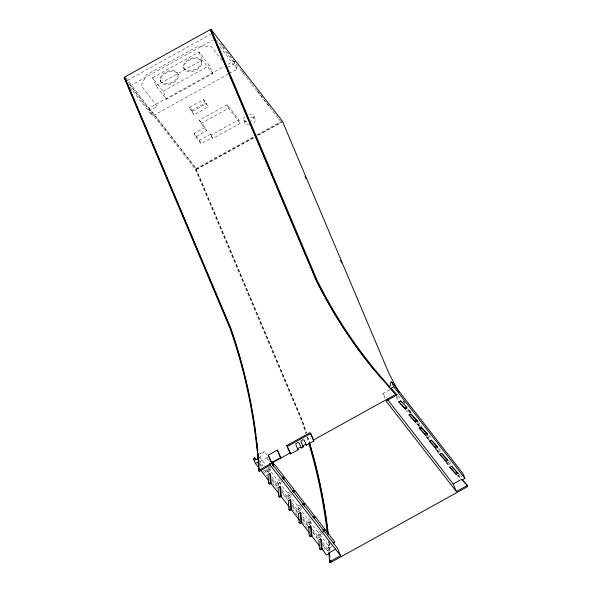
<?xml version="1.0" encoding="UTF-8"?>
<svg xmlns="http://www.w3.org/2000/svg" width="592" height="592" viewBox="0 0 592 592"><rect width="100%" height="100%" fill="white"/><g stroke="black" fill="none" stroke-linecap="round" stroke-linejoin="round"><path stroke-width="0.44" stroke-dasharray="2.96 2.22" d="M457.949 475.154L460.347 477.862L461.464 477.241L461.508 475.724M259.296 458.171L264.321 451.259L267.081 454.811M270.685 467.465L267.665 471.609L267.369 468.479M266.008 469.486L268.487 472.668L270.995 469.212M271.787 476.915L277.84 484.707L280.356 481.252M281.681 481.614L278.662 485.758L278.218 481.067L280.379 479.868M291.064 493.691L288.052 497.835L287.608 493.143L278.218 481.067M281.977 490.021L288.866 498.893L291.886 494.749M301.195 506.722L298.183 510.866L297.739 506.175L288.422 494.194L289.865 493.395M292.152 503.119L298.997 511.925L302.016 507.781M310.911 520.56L308.402 524.016L307.958 519.317L298.553 507.226L300.714 506.027M309.72 524.379L312.236 520.923M321.597 532.963L318.577 537.107L318.133 532.408L308.772 520.375L310.215 519.576M312.524 529.315L319.399 538.165L322.418 534.021M331.668 545.928L328.656 550.072L328.212 545.373L318.955 533.466L321.116 532.267M127.65 80.297L210.893 34.166M130.033 85.944L213.283 39.819M152.566 77.767L199.008 52.029L209.479 65.505L212.854 73.482L166.411 99.219L155.933 85.751L152.566 77.767L163.037 91.242L166.411 99.219M155.933 85.751L202.383 60.014L212.854 73.482M163.037 91.242L209.479 65.505M228.297 74.007L152.322 116.106L148.955 108.129L224.116 66.474M228.157 64.239L233.818 61.102L239.486 68.398M227.506 67.473L234.795 63.433L216.768 40.241M229.104 73.556L237.185 69.079L233.818 61.102M189.544 107.315L203.544 99.56L206.601 103.489L208.081 106.997L194.08 114.752L191.024 110.815L189.544 107.315L192.6 111.252L194.08 114.752M191.024 110.815L205.024 103.06L208.081 106.997M192.6 111.252L206.601 103.489M206.593 130.825L200.954 123.565L199.474 120.065L227.084 104.762L238.768 119.799L240.248 123.299L212.639 138.602L210.463 134.206L199.489 140.289L194.139 133.4L205.113 127.317L206.593 130.825L195.612 136.9L194.139 133.4M200.954 123.565L228.564 108.269L240.248 123.299M210.463 134.206L211.159 135.094L238.768 119.799M195.612 136.9L200.969 143.789L211.943 137.707M126.044 78.248L196.211 168.513L253.598 136.715M256.832 134.924L281.074 121.493L281.452 122.389L257.209 135.82M128.701 83.664L195.338 169.386L196.248 169.408L302.105 420.009A808.731 617.974 -37.9 0 1 306.552 433.218M196.248 169.408L254.419 137.174M257.638 135.39L282.029 121.871M148.955 108.129L196.596 169.408L256.403 136.271M259.281 454.057L264.321 451.259M260.095 461.531L267.036 457.683L268.738 459.873M384.97 398.505L382.861 393.502L390.572 389.233M268.487 472.668L268.043 467.969L270.196 466.77M277.84 484.707L277.396 480.008L279.557 478.81M287.608 493.143L289.769 491.945M297.739 506.175L299.9 504.976M307.958 519.317L309.394 518.518M318.133 532.408L320.294 531.216M328.212 545.373L330.366 544.174M323.565 546.52L325.822 549.42L328.064 551.167L329.071 550.604L328.146 540.792M456.824 474.962L459.991 478.588M447.123 462.53L450.098 466.059M445.894 462.174L449.343 466.259M446.183 462.544L449.054 465.948M220.527 43.593L222.222 45.784M222.792 46.509L224.486 48.692M226.751 51.608L235.239 62.523M242.032 71.262L243.726 73.445M257.875 91.642L269.19 106.205M240.056 69.123L249.128 80.801M249.691 81.526L251.393 83.716M251.963 84.449L256.499 90.287M257.069 91.013L278.048 118.008M278.617 118.74L280.319 120.923M219.721 46.613L237.185 69.079M221.97 60.354L211.455 46.827L197.543 46.516L146.372 74.866L141.185 85.766L157.235 106.412L149.939 110.452L127.968 82.192M199.474 120.065L205.113 127.317M398.216 395.878L401.036 399.511M408.376 408.954L411.203 412.587M417.982 421.304L421.933 426.388M428.712 435.105L431.531 438.739M438.872 448.181L441.699 451.814M449.039 461.264L452.429 465.623M458.637 473.607L461.464 477.241M396.536 395.767L399.356 399.4M407.829 410.3L410.086 413.201M417.427 422.651L420.253 426.284M427.594 435.727L429.851 438.628M438.324 449.528L440.581 452.436M447.922 461.878L450.749 465.512M458.09 474.954L460.347 477.862M396.152 397.313L398.416 400.214M405.757 409.664L409.146 414.023M416.487 423.465L418.744 426.373M426.085 435.816L428.911 439.449M382.861 393.502L386.265 397.883M129.789 87.12L152.322 116.106M259.496 456.98L265.564 464.787M268.043 467.969L277.396 480.008M258.837 460.258L263.255 465.934M302.867 516.905L309.216 525.067L308.772 520.375M322.662 542.361L329.071 550.604M259.733 463.262L262.552 466.896M264.816 469.796L267.073 472.705M272.157 479.246L277.803 486.506M281.755 491.597L287.971 499.581M292.485 505.398L297.569 511.932M302.653 518.474L308.299 525.74M312.813 531.549L318.466 538.816M322.418 543.9L328.064 551.167M259.747 464.424L261.442 466.607M264.269 470.24L267.088 473.874M272.172 480.408L277.256 486.95M282.902 494.209L287.423 500.025M292.5 506.56L297.584 513.101M302.667 519.635L307.751 526.177M312.835 532.711L317.919 539.253M262.959 470.958L266.911 476.049M272.564 483.309L276.516 488.4M292.33 508.735L297.406 515.277M302.49 521.811L307.574 528.353M323.387 548.695L324.512 550.146M249.343 114.234A5.461 3.456 -22.9 0 1 253.99 116.143L255.3 119.251A5.461 3.456 -22.9 0 1 252.325 123.854M243.712 119.776L245.029 122.884M227.084 104.762L228.564 108.269M199.008 52.029L202.383 60.014M201.236 61.102A9.42 5.957 -22.9 0 1 189.24 70.833A9.42 5.957 -22.9 0 1 186.665 60.776A9.42 5.957 -22.9 0 1 201.236 61.102L201.62 61.997A9.42 5.957 -22.9 0 1 189.618 71.728A9.42 5.957 -22.9 0 1 187.042 61.672A9.42 5.957 -22.9 0 1 201.62 61.997M203.544 99.56L205.024 103.06M183.52 67.37L183.897 68.265M211.159 135.094L212.639 138.602M177.955 74.007A9.42 5.957 -22.9 0 1 165.96 83.731A9.42 5.957 -22.9 0 1 163.377 73.674A9.42 5.957 -22.9 0 1 177.955 74.007L178.333 74.903A9.42 5.957 -22.9 0 1 166.337 84.626A9.42 5.957 -22.9 0 1 163.755 74.57A9.42 5.957 -22.9 0 1 178.333 74.903M199.489 140.289L200.969 143.789M160.24 80.268L160.617 81.163M196.211 168.513L196.596 169.408M195.967 169.038L301.824 419.639A808.731 617.974 -37.9 0 1 306.264 432.848M195.338 169.386L301.195 419.987A808.731 617.974 -37.9 0 1 305.901 434.032M267.036 457.683L269.145 462.685M329.182 542.427L329.988 550.627M328.893 542.057L329.7 550.257M318.955 533.466L319.399 538.165M298.553 507.226L298.997 511.925M288.422 494.194L288.866 498.893M330.092 555.688L330.225 557.501M306.952 437.362A808.731 617.974 -37.9 0 1 308.491 442.379M429.148 439.338A808.731 617.974 -37.9 0 1 426.477 435.616M420.202 426.573A808.731 617.974 -37.9 0 1 418.159 423.524M411.188 412.72A808.731 617.974 -37.9 0 1 408.761 408.82M250.66 117.349A5.461 3.456 -22.9 0 1 255.3 119.251M249.669 124.794A5.461 3.456 -22.9 0 1 245.184 123.314A5.461 3.456 -22.9 0 1 246.849 119.059M253.99 116.143A5.461 3.456 -22.9 0 1 251.015 120.738M247.027 121.782A5.461 3.456 -22.9 0 1 244.607 116.861M307.581 437.014A808.731 617.974 -37.9 0 1 309.372 442.868M307.611 436.548A808.731 617.974 -37.9 0 1 309.409 442.402M435.372 448.884A808.731 617.974 -37.9 0 0 438.731 453.243L438.443 452.873A808.731 617.974 -37.9 0 1 435.645 449.247M428.275 439.316A808.731 617.974 -37.9 0 1 425.604 435.586M419.351 426.529A808.731 617.974 -37.9 0 1 417.819 424.242M410.36 412.661A808.731 617.974 -37.9 0 1 408.421 409.538M404.625 403.241A808.731 617.974 -37.9 0 1 402.301 399.267M428.519 439.686A808.731 617.974 -37.9 0 1 425.848 435.964M419.062 426.159A808.731 617.974 -37.9 0 1 417.53 423.872M410.559 413.075A808.731 617.974 -37.9 0 1 408.132 409.168M404.81 403.663A808.731 617.974 -37.9 0 1 402.937 400.488M439.072 452.525L436.252 448.891A808.731 617.974 -37.9 0 0 439.072 452.525"/><path stroke-width="0.89" d="M272.697 464.705L273.696 463.329L272.594 461.908M273.008 466.452L274.518 464.38L283.879 476.419L282.872 477.796M283.191 479.542L284.7 477.47L294.083 489.547L292.574 491.619M293.395 492.677L294.905 490.605L304.214 502.578L302.704 504.65M304.029 505.02L305.035 503.637L314.433 515.728L312.924 517.8M314.248 518.163L315.255 516.779L324.616 528.819L323.106 530.891M323.92 531.949L325.43 529.877L334.687 541.784L333.178 543.856M238.213 351.33A808.731 617.974 -37.9 0 0 230.665 328.101L124.808 77.5L124.179 77.848L230.036 328.449A808.731 617.974 -37.9 0 1 255.515 436.704L258.29 459.547L257.328 448.544A808.731 617.974 -37.9 0 0 230.377 327.731L124.52 77.138L210.301 29.6L316.446 280.571A808.731 617.974 -37.9 0 0 374.736 370.636M210.589 29.97L211.218 29.622L282.377 121.153L388.234 371.754A808.731 617.974 -37.9 0 0 399.001 392.148M258.793 467.806L255.404 463.447L253.361 458.608L254.664 457.89L256.906 459.629L257.912 459.074M387.397 399.341L453.228 484.019L461.708 479.32L462.123 479.86L464.905 478.321L462.863 473.482L391.704 381.951L390.402 382.669L390.306 385.71L389.196 386.324L375.365 370.289A808.731 617.974 -37.9 0 1 317.075 280.223L211.218 29.622M268.213 455.211L271.713 463.136L268.213 455.211L277.33 450.157L280.83 458.09L277.33 450.157M286.78 445.532L310.067 432.626L313.893 440.981L306.375 445.147A1.85 1.169 -22.9 0 0 304.036 445.095A1.85 1.169 -22.9 0 0 303.163 446.923L301.276 447.974A1.88 1.184 -22.9 0 0 298.908 447.915A1.88 1.184 -22.9 0 0 298.02 449.772L290.605 453.886L286.78 445.532L290.605 453.886M255.404 463.447L258.186 461.908L258.556 462.382M391.342 388.803L390.972 388.322L393.747 386.783L464.905 478.321M287.438 446.375L310.726 433.477L313.893 440.981M271.38 462.715L280.504 457.66M289.947 453.035L259.111 470.129L259.392 470.492L258.83 470.81L259.2 471.291L270.204 465.186L340.57 555.71L329.566 561.808L329.981 562.348L330.839 562.4L467.525 486.654L467.399 485.425L461.708 479.32M313.235 440.13L395.856 394.346L396.662 394.427L397.04 394.908L386.028 401.006L456.395 491.523L467.399 485.425M272.261 464.121L273.696 463.329M272.357 465.578L274.518 464.38M269.73 473.452L267.932 474.444L268.576 483.353L269.397 484.404L271.188 483.412L270.544 474.503L269.73 473.452L270.374 482.354L271.188 483.412M398.919 401.864L400.717 400.865L406.415 406.97L407.229 408.021L405.439 409.02L398.919 401.864L405.439 409.02M268.576 483.353L270.374 482.354M404.617 407.962L406.415 406.97M282.436 477.219L283.879 476.419M282.539 478.669L284.7 477.47M279.905 486.543L278.107 487.542L278.751 496.444L279.572 497.495L281.37 496.503L280.726 487.601L279.905 486.543L280.549 495.452L281.37 496.503M409.102 414.955L410.892 413.956L416.59 420.061L417.412 421.119L415.614 422.111L409.102 414.955L415.614 422.111M278.751 496.444L280.549 495.452M414.792 421.06L416.59 420.061M292.744 491.804L294.905 490.605M290.117 499.678L288.319 500.669L288.963 509.579L289.784 510.63L291.575 509.638L290.931 500.728L290.117 499.678L290.753 508.58L291.575 509.638M419.306 428.083L421.104 427.091L426.802 433.196L427.616 434.247L425.826 435.246L419.306 428.083L425.826 435.246M420.128 429.141L421.926 428.142L427.616 434.247M288.963 509.579L290.753 508.58M425.004 434.188L426.802 433.196M302.875 504.835L305.035 503.637M300.24 512.709L298.449 513.701L299.093 522.61L299.907 523.661L301.705 522.669L301.062 513.76L300.24 512.709L300.884 521.611L301.705 522.669M429.437 441.114L431.235 440.122L436.926 446.227L437.747 447.278L435.956 448.277L429.437 441.114L435.956 448.277M299.093 522.61L300.884 521.611M435.135 447.219L436.926 446.227M313.812 517.578L315.255 516.779M308.669 526.85L310.46 525.851L311.281 526.91L311.925 535.812L310.127 536.811L309.313 535.753L308.669 526.85L309.49 527.901M439.656 454.264L441.454 453.265L447.145 459.37L447.966 460.428L446.176 461.42L439.656 454.264L446.176 461.42M309.313 535.753L311.103 534.761L310.46 525.851M445.354 460.369L447.145 459.37M323.173 529.618L324.616 528.819M323.269 531.068L325.43 529.877M449.779 467.288L451.578 466.289L457.268 472.394L458.09 473.452L456.291 474.444L449.779 467.288L456.291 474.444M320.642 538.949L318.844 539.941L319.488 548.843L320.309 549.901L322.1 548.902L321.463 540L320.642 538.949L321.286 547.852L322.1 548.902M455.477 473.393L457.268 472.394M319.488 548.843L321.286 547.852M333.252 542.583L334.687 541.784M329.566 561.808L328.923 552.906L335.856 549.058M328.923 552.906L329.337 553.439L326.562 554.985L321.478 548.444M390.972 388.322L397.04 394.908M388.322 386.28L395.856 394.346M396.144 394.716L379.812 376.623M417.412 421.119L410.892 413.956M437.747 447.278L431.235 440.122M447.966 460.428L441.454 453.265M458.09 473.452L451.578 466.289M462.123 479.86L467.821 485.965M380.101 376.993L374.455 370.266A808.731 617.974 -37.9 0 1 316.158 280.201L210.301 29.6M400.717 400.865L401.539 401.924M421.104 427.091L421.926 428.142M124.179 77.848L125.312 79.306M271.573 463.521L337.403 548.207L340.57 555.71M254.664 457.89L255.796 459.34M253.361 458.608L255.056 460.791M311.103 534.761L311.925 535.812M260.487 469.981L268.391 480.156M270.648 483.065L279.121 493.957M280.815 496.14L289.288 507.033M290.983 509.216L299.448 520.109M301.143 522.292L309.054 532.46M311.311 535.368L319.214 545.535M453.228 484.019L456.395 491.523M304.998 176.238L306.071 178.791M340.526 260.339L341.599 262.892M391.704 381.951L393.747 386.783M306.375 445.147L304.31 440.263A1.85 1.169 -22.9 0 0 301.972 440.211A1.85 1.169 -22.9 0 0 301.099 442.039L303.163 446.923M301.276 447.974L299.212 443.082A1.88 1.184 -22.9 0 0 296.844 443.031A1.88 1.184 -22.9 0 0 295.956 444.888L298.02 449.772M269.501 463.521L270.204 465.186M328.316 534.487L327.591 528.256A808.731 617.974 -37.9 0 0 309.66 443.238M328.035 534.117L327.302 527.886A808.731 617.974 -37.9 0 0 309.372 442.868M327.191 532.682L326.673 528.242A808.731 617.974 -37.9 0 0 308.743 443.216M257.786 450.697L257.616 448.914A808.731 617.974 -37.9 0 0 257.424 447.115M258.038 453.368L258.378 456.935M330.706 560.587L330.839 562.4M329.337 553.439L329.47 555.222M329.788 559.677L329.981 562.348M258.674 460.532L259 465.06M259.266 468.686L259.392 470.492M258.26 458.356L259.2 471.291M258.186 461.908L258.83 470.81M238.465 352.173A808.731 617.974 -37.9 0 1 244.696 375.062M244.903 375.92A808.731 617.974 -37.9 0 1 250.09 399.26M250.268 400.133A808.731 617.974 -37.9 0 1 254.264 423.006M254.405 423.887A808.731 617.974 -37.9 0 1 255.433 430.998M255.677 432.782A808.731 617.974 -37.9 0 1 256.033 435.46M256.262 437.251A808.731 617.974 -37.9 0 1 256.706 440.825M256.913 442.624A808.731 617.974 -37.9 0 1 257.224 445.317"/></g></svg>
